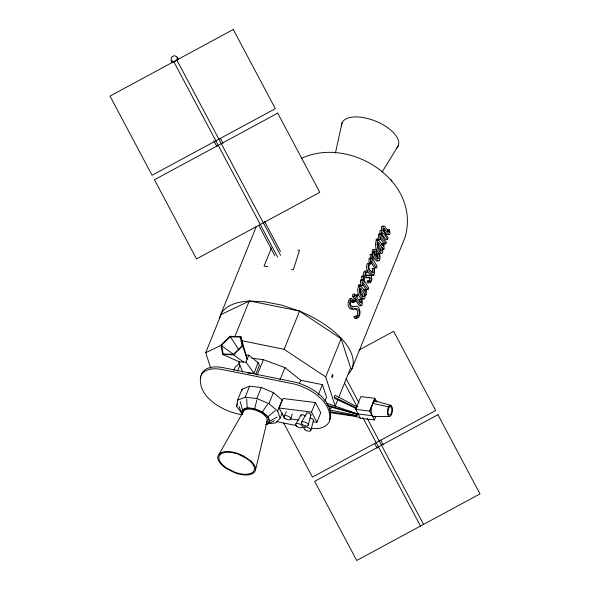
<?xml version="1.0" encoding="UTF-8"?>
<svg xmlns="http://www.w3.org/2000/svg" width="590" height="590" viewBox="0 0 590 590"><rect width="100%" height="100%" fill="white"/><g stroke="black" fill="none" stroke-linecap="round" stroke-linejoin="round"><path stroke-width="0.89" d="M360.048 302.729L359.812 299.314L361.98 298.975L362.408 303.71L361.729 305.753L360.18 304.558L356.331 299.219L355.63 301.011L354.015 301.261L353.499 300.539L354.199 298.747L352.606 296.505L352.783 294.292L354.391 294.041L356.426 296.91L357.319 294.617L355.704 294.875L356.227 295.575M172.42 62.85L171.122 60.409L171.366 57.23L174.419 55.585L177.229 57.112L178.527 59.553M280.611 255.337L176.993 60.291L177.229 57.112M355.63 301.011L355.114 300.281L355.814 298.488L354.221 296.246L354.391 294.041M242.438 413.988L236.597 406.414L237.615 400.16L242.07 389.142L249.614 386.199L261.289 387.512L273.399 392.645L282.086 399.976L277.632 411.001L280.147 418.207L275.685 422.993L266.584 423.768M241.782 390.927L242.07 389.142M241.959 414.069L242.438 409.895L240.13 401.399M362.584 296.615L362.127 292.994L359.494 288.975M358.351 414.062L356.331 415.839L356.603 413.597L326.351 403.051M363.248 298.732L362.518 299.418C358.204 297.367 356.567 290.656 358.521 286.379L358.469 284.992L360.084 284.734L365.704 292.323L365.638 289.454L366.102 289.388L366.346 294.69L364.458 295.288L364.731 294.948M366.073 295.037L364.45 293.075L365.04 297.685L364.133 299.159C359.819 297.109 358.174 290.398 360.136 286.12L360.084 284.734M380.727 253.479L380.307 253.671C375.992 251.62 374.348 244.909 376.309 240.631L376.25 239.245L377.866 238.987L383.493 246.576L383.419 243.707L383.884 243.648L384.134 248.943L382.246 249.541M383.861 249.29L382.239 247.335L382.829 251.937L381.922 253.412C377.607 251.362 375.963 244.658 377.925 240.381L377.866 238.987M369.134 280.759L368.883 282.3L370.373 282.839L371.929 279.667L371.442 276.703A2.994 2.072 81 0 0 370.232 275.397L366.139 275.117L365.667 273.155L367.437 271.798L367.105 270.862L366.235 270.81C363.381 273.325 365.793 279.321 369.915 277.293L371.287 278.937L370.844 281.12L367.518 281.017L367.076 281.777L367.511 282.846L368.757 283.089M369.458 280.951L369.517 278.65L368.3 277.551C364.178 279.572 361.766 273.576 364.62 271.068L365.49 271.12M335.43 153.039L342.06 122.853M200.571 378.389L200.917 376.804M201.271 375.225L201.618 373.64C205.689 366.456 215.026 366.183 222.246 367.496L294.911 382.084C311.173 386.236 334.331 400.345 330.009 419.984M360.365 418.214L355.674 409.364L360.844 396.583L374.842 398.339L372.541 403.921A7.825 3.378 -82.8 0 0 372.061 405.138L369.672 411.127L374.362 419.969L360.365 418.214L356.08 416.466L329.891 412.631M243.788 410.751L217.813 456.468A20.665 9.75 22 0 0 222.032 465.208L225.638 468.136L234.813 472.811A19.721 9.307 22 0 0 248.678 474.825L252.048 473.932L254.379 472.31L255.492 470.068L267.181 420.788M266.274 424.387L269.387 421.326L267.794 416.761L262.284 412.115L254.615 408.863L256.879 399.976M290.752 419.077L292.116 414.01M308.245 425.184L310.967 415.058M310.812 430.457L313.533 420.331M352.333 302.493L352.562 301.918L354.177 301.66L353.948 302.235L352.333 302.493L350.431 300.797M362.607 284.528L366.397 289.808L368.013 289.55L368.654 287.905L364.716 281.6L364.023 275.936L361.559 276.489L362.098 280.28M370.601 262.167L374.856 268.067L376.464 267.816L377.106 266.164L373.175 259.866L372.474 254.202L370.011 254.747L370.55 258.538M380.705 239.23L384.208 244.009L385.823 243.751L386.443 242.166C381.369 237.718 379.208 224.812 387.49 239.474L385.875 239.724L381.406 233.552M387.49 239.474L388.102 237.903L384.481 232.726L383.714 228.352L384.127 228.278L388.574 234.392L389.643 234.636L389.968 233.043L389.444 229.768L387.387 230.122L387.615 231.523M388.545 407.041L387.962 408.501A5.649 2.441 -82.8 0 0 388.117 415.559A5.649 2.441 -82.8 0 0 391.399 414.615A5.649 2.441 -82.8 0 0 392.202 407.277L391.244 405.529A5.649 2.441 -82.8 0 0 388.677 406.79L372.777 403.457M372.061 405.138L369.672 411.127L355.674 409.364M372.902 403.213L374.842 398.339L376.531 401.525A7.825 3.378 -82.8 0 0 372.902 403.213L372.541 403.921M220.572 314.949L256.385 226.368M210.741 368.175L205.704 352.709L221.132 314.529L249.541 300.959L299.241 310.982L341.123 338.726L350.644 367.946L338.645 397.638M234.805 336.735L249.209 301.106L264.917 301.8L282.086 305.229L299.528 311.159A70.977 33.497 22 0 1 348.351 374.023M271.437 247.852L264.062 266.112L267.713 266.569M233.876 370.358L235.196 367.083L239.444 363.565M237.541 371.044L239.857 365.313M258.169 362.732L253.929 373.234L245.964 362.127L248.781 355.165L258.169 362.732L259.453 365.144L255.861 374.023M236.597 406.414L237.63 403.87M237.615 400.16L245.16 397.225L249.614 386.199M257.115 375.218L263.398 359.671L284.926 367.622L300.767 380.285L322.406 384.636L326.506 397.166L324.854 401.259M245.16 397.225L256.834 398.53L261.289 387.512M337.959 399.334L335.216 406.119L325.687 376.907L284.1 349.332L299.528 311.159M277.632 411.001L268.944 403.671L273.399 392.645M279.962 379.894L284.926 367.622M284.542 418.192L279.144 408.029L283.001 398.486L315.392 402.55L320.783 412.712L316.926 422.256L313.327 421.806M280.147 418.207L282.204 413.118M299.44 383.552L300.767 380.285M318.438 394.452L322.406 384.636M325.687 376.907L341.123 338.726M316.926 422.256L311.527 412.093L315.392 402.55M355.984 408.405L334.655 398.412L334.235 397.144L335.009 395.234L357.024 406.805M351.883 368.861L404.91 237.689C421.732 181.211 349.841 135.368 301.357 158.43M372.342 415.685L356.699 413.878L356.53 414.305L356.603 413.597L358.123 414.505L328.667 406.422M374.362 419.969L375.742 416.562M283.938 416.216L286.541 411.673M295.789 424.122L301.003 415.036M301.424 422.322L306.638 413.236M354.177 301.66L351.522 298.319C347.864 301.903 349.885 311.763 356.198 308.481C359.598 308.754 360.114 313.828 358.403 316.115L355.718 316.056L355.711 317.663L356.795 318.357C360.918 317.14 360.549 310.856 358.823 307.774A4.145 2.876 81 0 0 356.537 306.158L352.503 306.807C350.261 305.989 349.804 302.641 350.984 300.789L352.046 300.546L353.948 302.235M377.298 258.619L377.497 254.017L379.621 253.73L380.1 257.535L379.392 260.699L378.249 260.787L375.793 258.28A12.346 8.562 81 0 1 373.883 253.995L373.92 249.983L375.159 249.046C377.733 250.765 376.693 254.6 376.87 257.174L378.227 258.413L378.913 258.368L379.104 253.766L379.621 253.73M378.146 260.352L377.276 261.2L376.634 261.046L374.178 258.531A12.346 8.562 81 0 1 372.821 255.883M382.003 172.162L398.198 145.9M360.593 305.561L360.114 306.004L359.288 305.591L355.682 300.826M373.868 268.236L373.994 271.584L373.138 272.868L370.727 271.12L369.097 268.516L368.802 266.097L370.247 264.15L369.886 263.184L369.156 263.103C366.523 266.909 369.259 273.384 373.212 275.206L373.824 274.977L374.554 273.214L374.444 268.428L372.253 268.487L372.452 270.913L371.914 272.986M356.788 316.373C358.499 314.079 357.983 309.013 354.583 308.732M380.167 251.185C381.413 248.309 378.773 245.462 377.283 243.228M262.284 412.115L267.565 404.246M365.748 272.388L365.535 272.691L367.15 272.433M388.213 234.628L386.959 234.65L383.013 229.222M389.444 229.768L388.994 229.864L389.127 232.637L384.857 226.708L383.589 225.778L382.969 227.032L383.515 231.575C380.72 226.914 381.155 234.746 382.003 236.229L380.454 234.142L378.581 234.326L378.271 237.969L378.574 239.673L379.038 239.636M380.196 234.075L379.776 236.258L380.189 239.422L380.653 239.385L380.484 236.671L385.823 243.751M372.002 254.084L371.641 256.023L372.939 260.574L371.103 258.103L369.259 258.317L368.868 260.566L369.34 263.826L371.376 263.494L371.331 260.773L376.464 267.816M363.551 275.825L363.189 277.765L364.487 282.315L362.651 279.837L360.807 280.051L360.416 282.308L360.888 285.567L362.924 285.228L362.88 282.514L368.013 289.55M358.019 413.789L355.94 416.046L330.194 411.702M356.626 318.032L357.061 317.568M245.964 362.127L239.518 361.921L222.725 354.479L221.007 345.209L230.078 336.3L240.875 336.654L247.21 359.074M222.725 354.479L233.522 354.833L242.601 345.917L240.875 336.654M267.794 416.761L275.191 410.684M218.934 454.226L221.257 452.604L224.635 451.711A19.721 9.307 22 0 1 238.493 453.725L243.309 455.812L251.274 461.328A20.665 9.75 22 0 1 255.492 470.068M171.122 60.409L173.939 61.943L176.993 60.291M358.963 350.084L393.633 331.351L435.693 410.515L312.427 477.111L283.672 422.986M269.387 421.326L277.182 417.115M205.704 352.709L221.39 345.202M329.53 408.833L332.782 407.284M266.562 424.358L274.424 420.773M265.707 424.638L267.816 423.701L269.084 422.278L269.423 420.456C268.738 416.702 265.478 414.187 262.439 412.248M242.438 409.895L247.217 408.037L254.615 408.863M356.131 318.364L355.18 318.607L354.096 317.914L354.103 316.306L355.106 316.402M352.319 306.852L354.922 306.417M353.1 309.072C347.488 310.613 346.891 301.579 349.907 298.577L351.522 298.319M387.387 230.122L387.829 230.019M360.888 285.567L361.309 285.486M362.924 285.228L362.496 285.309L362.031 282.05L362.651 279.837M380.454 234.142L378.581 234.326M376.088 240.078L377.703 239.82M378.574 239.673L380.653 239.385M376.309 240.631L377.925 240.381M381.981 245.3L381.811 243.965L383.884 243.648M372.474 254.202L370.387 254.342M374.444 268.428L372.253 268.487M364.023 275.936L361.935 276.076M373.824 274.977L371.597 275.456C367.644 273.642 364.908 267.167 367.541 263.354L368.278 263.442M367.157 281.408L368.772 281.157M358.3 285.826L359.915 285.567M358.521 286.379L360.136 286.12M364.192 291.04L364.023 289.712L366.102 289.388M352.606 296.505L354.221 296.246M364.111 295.177L365.726 294.919M354.199 298.747L355.814 298.488M353.499 300.539L355.114 300.281M359.812 299.314L360.365 299.233M361.98 298.975L361.427 299.056L361.338 303.231L356.95 297.611L357.842 295.317L357.319 294.617M381.811 243.965L382.268 243.899M364.023 289.712L364.487 289.646M377.497 254.017L378.006 253.98M366.744 275.545L368.617 275.648A2.994 2.072 81 0 1 369.097 275.973M373.89 416.628L389.385 416.488M373.544 249.297L372.305 250.234L372.268 254.253M245.44 355.055L248.781 355.165M247.63 373.028L253.929 373.234M239.518 361.921L238.441 361.877L242.77 372.032M311.24 428.296C317.759 429.417 325.717 428.126 329.235 421.894C333.564 402.255 310.399 388.146 294.137 383.994L221.471 369.406C214.258 368.094 204.922 368.367 200.851 375.55C196.249 397.144 224.193 412.285 242.225 414.704M297.744 250.094L299.528 250.3L293.319 269.778L291.49 269.549M251.959 358.241L263.398 359.671M279.144 408.029L311.527 412.093M290.841 418.981L298.931 419.999M371.103 258.103L370.483 260.315L370.955 263.575M369.259 258.317L370.011 259.017M360.807 280.051L361.559 280.752M276.319 421.548L296.055 425.508M302.331 426.769L305.023 427.315M241.362 340.6L284.1 349.332M330.179 410.035L356.198 415.426L356.331 415.839M254.408 408.841C250.344 407.926 244.732 406.901 241.856 410.728L241.517 412.55L242.129 414.637M254.718 408.907L262.189 412.078M367.518 281.017L367.968 281.113M375.867 401.141L390.816 405.3M327.465 405.168L356.434 414.025M348.13 411.082L356.699 413.878L356.08 416.466M256.834 398.53L268.944 403.671M334.235 397.144L356.603 408.022M382.696 226.324L381.973 226.036L381.494 226.575L381.509 229.901M380.838 230.439L379.923 230.624L379.982 234.444M233.522 354.833L243.567 362.054M221.007 345.209L233.95 354.797M373.795 251.532L374.753 254.703M230.078 336.3L238.913 349.922M220.424 138.414L223.013 143.296M264.482 221.346L280.457 251.429M380.668 440.059L383.257 444.934M346.205 378.81L359.074 403.044M367.231 418.391L423.546 524.399M173.939 61.943L277.558 256.989M344.435 382.88L357.311 407.115M362.894 417.617L420.493 526.044M213.882 140.899L216.906 146.593M258.804 225.461L274.785 255.544M374.562 443.356L377.158 448.23M391.015 179.677L391.76 181.108M239.12 406.495L241.797 413.856M242.601 345.917L247.048 358.949M246.701 398.84L247.217 408.037M372.556 252.188L372.585 252.741M219.539 318.305A70.977 33.497 22 0 1 249.209 301.106M309.765 418.185A2.353 1.114 22 0 1 312.855 419.084A2.353 1.114 22 0 1 313.01 420.773M306.645 413.9A2.353 1.114 22 0 1 309.116 413.155A2.353 1.114 22 0 1 310.613 415.426M243.051 412.159A12.847 6.062 22 0 1 257.919 411.075A12.847 6.062 22 0 1 266.444 422.197M301.166 415.95A2.353 1.114 22 0 1 302.25 414.659A2.353 1.114 22 0 1 305.222 416.238M376.649 401.62A7.825 3.378 -82.8 0 1 376.988 402.033M374.975 416.245A7.825 3.378 -82.8 0 1 371.597 414.018A7.825 3.378 -82.8 0 1 371.921 405.573M341.544 126.651A30.348 14.322 22 0 1 375.085 120.935A30.348 14.322 22 0 1 396.399 148.385M359.922 290.022L360.874 293.798L362.769 296.335L363.993 296.674C365.313 293.51 362.194 290.523 360.66 288.075L359.922 290.022M377.703 244.275L378.655 248.051L380.557 250.588L381.782 250.934C383.102 247.763 379.982 244.776 378.448 242.328L377.703 244.275M374.274 251.48L374.399 253.309L376.391 256.562L375.83 251.856L375.063 251.052L374.274 251.48M388.404 409.128L388.353 409.298A4.337 1.873 -82.8 0 0 389.754 415.139A4.337 1.873 -82.8 0 0 391.731 408.332L390.941 406.775A4.337 1.873 -82.8 0 0 388.972 407.742L388.404 409.128M332.531 374.539L331.757 376.45L332.17 377.725L332.944 375.815L332.531 374.539M219.967 454.757L218.912 456.867A19.463 9.182 22 0 0 222.887 465.097L226.287 467.848L234.923 472.258A18.57 8.762 22 0 0 247.97 474.154L251.148 473.305L253.339 471.779L254.393 469.67A19.463 9.182 22 0 0 250.418 461.439L247.026 458.688L238.382 454.278A18.57 8.762 22 0 0 225.336 452.382L222.157 453.231L219.967 454.757M230.174 336.794L221.589 345.231L223.219 354L233.434 354.332L242.018 345.902L240.388 337.133L230.174 336.794M233.279 29.5L110.013 96.096L152.065 175.267L275.331 108.671L233.279 29.5M277.72 113.155L154.455 179.751L196.507 258.921L319.78 192.325L277.72 113.155M437.935 414.733L314.669 481.329L356.721 560.5L479.987 493.904L437.935 414.733M305.001 429.778A3.702 1.748 22 0 0 310.768 430.56A3.702 1.748 22 0 0 306.298 427.042A3.702 1.748 22 0 0 305.001 429.778M302.427 424.505A3.702 1.748 22 0 0 308.201 425.287A3.702 1.748 22 0 0 303.732 421.762A3.702 1.748 22 0 0 302.427 424.505M296.792 426.305A3.702 1.748 22 0 0 302.567 427.086A3.702 1.748 22 0 0 298.098 423.561A3.702 1.748 22 0 0 296.792 426.305M284.941 418.399A3.702 1.748 22 0 0 290.715 419.18A3.702 1.748 22 0 0 286.239 415.662A3.702 1.748 22 0 0 284.941 418.399"/></g></svg>
